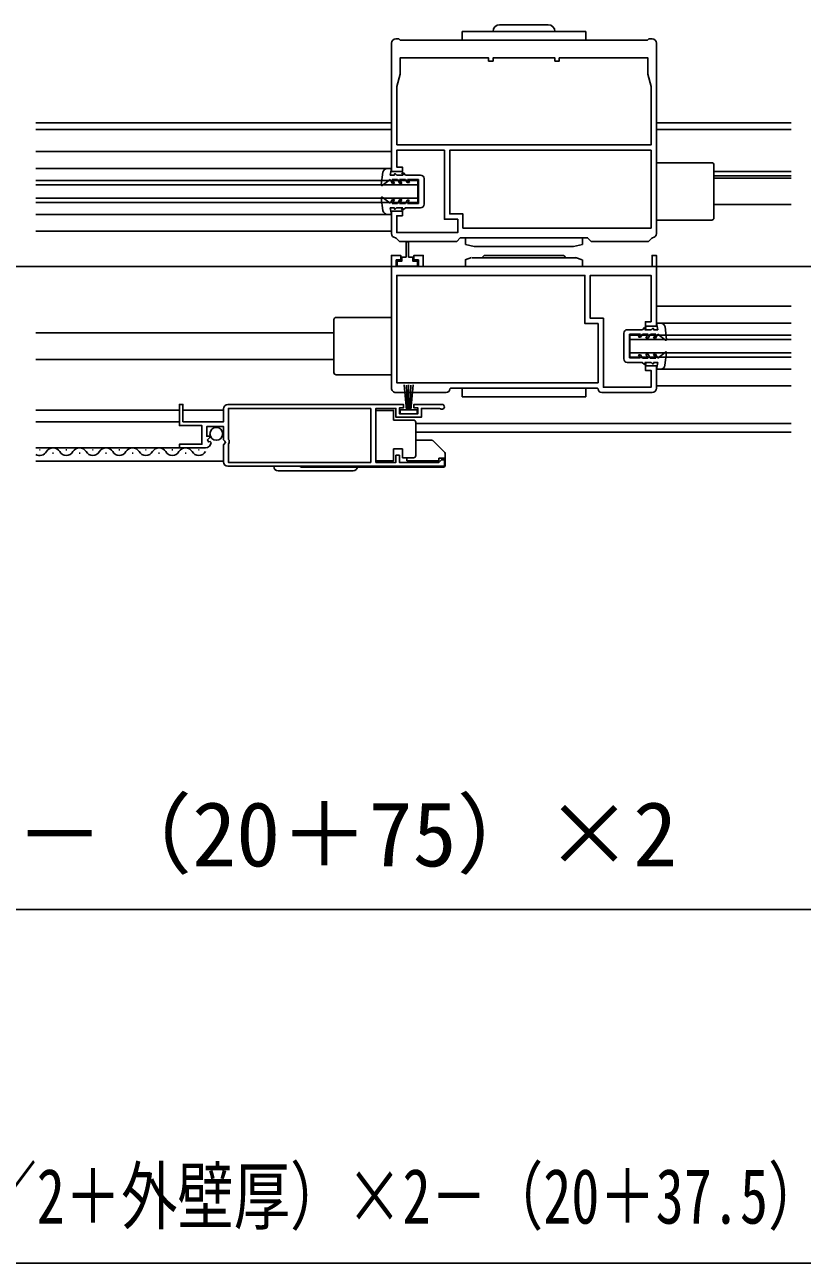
# Model space of a CAD drawing. Units: millimetres, scale not verified. Extents: x -875 to 875, y -1304 to 1297.
# Drawn here: x -557 to -381, y 220.3 to 500.5 of the extents above; entities that cross this region are included whole.
import ezdxf
from ezdxf.enums import TextEntityAlignment as Align

# ---------------------------------------------------------------- set-up
doc = ezdxf.new("R2010")
doc.units = ezdxf.units.MM
doc.header["$LTSCALE"] = 8
for name, color, linetype in [('0-3_YKK_11', 7, 'Continuous'), ('0-4_YKK_12', 2, 'Continuous'), ('0-5_YKK_13', 4, 'Continuous'), ('0-7_YKK_D', 6, 'Continuous')]:
    doc.layers.add(name, color=color, linetype=linetype)
doc.styles.add('ＭＳ ゴシック', font='')
doc.styles.get('ＭＳ ゴシック').set_extended_font_data('MS Gothic')

msp = doc.modelspace()

# ---------------------------------------------------------------- linework, layer by layer
at = {"layer": '0-3_YKK_11'}
for p, q in [((-414, 453.3), (-414, 496.3)), ((-473, 417.3), (-461.6, 417.3)), ((-426.4, 417.3), (-415, 417.3)), ((-461.999, 400.6), (-510.999, 400.6))]:
    msp.add_line(p, q, dxfattribs=at)
for points in [[(-474, 496.3), (-474, 467.3), (-471.5, 467.3), (-471.5, 468.3), (-472.8, 468.3), (-472.8, 472.1), (-462, 472.1), (-462, 456.5), (-459, 456.5), (-459, 453.5), (-472.8, 453.5), (-472.8, 457.3), (-471.5, 457.3), (-471.5, 458.3), (-474, 458.3), (-474, 453.3)], [(-416, 497), (-472, 497), (-472.3, 497.3), (-473, 497.3)], [(-415, 497.3), (-415.7, 497.3), (-416, 497)], [(-473.1, 452.305), (-472.918, 452.219), (-472.2, 451.5), (-459.2, 451.5), (-458.4, 452.3), (-429.6, 452.3), (-428.8, 451.5), (-415.8, 451.5), (-415.081, 452.219), (-414.899, 452.305)], [(-415, 445.8), (-466.8, 445.8), (-466.8, 448.3), (-468.9, 448.3), (-468.9, 447.3), (-467.9, 447.3), (-467.9, 445.8), (-472.9, 445.8), (-472.9, 447.3), (-471.9, 447.3), (-471.9, 448.3), (-474, 448.3), (-474, 418.3)], [(-414, 418.3), (-414, 423.3), (-416.5, 423.3), (-416.5, 422.3), (-415.2, 422.3), (-415.2, 418.5), (-426, 418.5), (-426, 434.1), (-429, 434.1), (-429, 443.8), (-415.2, 443.8), (-415.2, 433.3), (-416.5, 433.3), (-416.5, 432.3), (-414, 432.3), (-414, 448.3), (-415, 448.3), (-415, 445.8)], [(-460.8, 418.1), (-460.6, 418.3), (-427.4, 418.3), (-427.2, 418.1)], [(-516.094, 404.8), (-521.999, 404.8), (-521.999, 405.6), (-516.899, 405.6), (-516.899, 409.8), (-521.999, 409.8), (-521.999, 414.6), (-521.199, 414.6), (-521.199, 410.7), (-511.999, 410.7), (-511.999, 413.6)], [(-510.999, 414.6), (-471.299, 414.6), (-471.299, 413.8), (-472.199, 413.8), (-472.199, 412.5), (-467.999, 412.5), (-467.999, 413.8), (-468.899, 413.8), (-468.899, 414.6), (-462.549, 414.6)], [(-462.903, 413.629), (-463.096, 413.7), (-467.199, 413.7), (-467.199, 411.7), (-472.999, 411.7), (-472.999, 413.7), (-477.496, 413.7), (-477.496, 401.5), (-472.999, 401.5), (-472.999, 403.1), (-472.199, 403.1), (-472.199, 401.5), (-463.299, 401.5), (-462.999, 401.8), (-462.699, 402.1), (-461.999, 402.1), (-461.999, 400.6)], [(-511.999, 401.6), (-511.999, 405.431), (-511.545, 405.971), (-511.699, 406.3), (-511.999, 406.6), (-511.999, 409.6), (-515.799, 409.6), (-515.799, 407.4), (-515.181, 407.4), (-515.074, 407.141), (-515.64, 406.576), (-515.369, 406.108), (-515.05, 406.193), (-514.799, 405.982)]]:
    msp.add_lwpolyline(points, dxfattribs=at)
for points in [[(-472.8, 473.3), (-415.2, 473.3), (-415.2, 486.501), (-415.95, 489.3), (-415.95, 493), (-436, 493), (-436, 492.3), (-437, 492.3), (-437, 493), (-451, 493), (-451, 492.3), (-452, 492.3), (-452, 493), (-472.05, 493), (-472.05, 489.3), (-472.8, 486.501)], [(-415.2, 472.1), (-460.8, 472.1), (-460.8, 457.7), (-457.8, 457.7), (-457.8, 454.5), (-415.2, 454.5)], [(-427.2, 419.5), (-472.8, 419.5), (-472.8, 443.8), (-430.2, 443.8), (-430.2, 432.9), (-427.2, 432.9)], [(-478.696, 413.7), (-510.899, 413.7), (-510.899, 406.7), (-510.699, 406.5), (-510.699, 405.9), (-510.899, 405.7), (-510.899, 401.5), (-478.696, 401.5)]]:
    msp.add_lwpolyline(points, close=True, dxfattribs=at)
for centre, radius, start, end in [((-473, 496.3), 1, 90.00018, 180.00005), ((-415, 496.3), 1, 0.00004, 89.9983), ((-473, 453.3), 1, 180.00112, 264.21578), ((-415, 453.3), 1, 275.78002, 360), ((-473, 418.3), 1, 179.99952, 270.00042), ((-461.6, 418.1), 0.8, 270.00496, 359.99841), ((-426.4, 418.1), 0.8, 180.00008, 270.00006), ((-415, 418.3), 1, 270.00136, 0.00134), ((-510.999, 413.6), 1, 90.00001, 179.99999), ((-462.549, 414.05), 0.55, 229.88058, 89.99997), ((-516.094, 406.1), 1.3, 269.99998, 354.7841), ((-510.999, 401.6), 1, 180.00001, 269.99999)]:
    msp.add_arc(centre, radius, start, end, dxfattribs=at)
at = {"layer": '0-4_YKK_12'}
for p, q in [((-474, 478.3), (-554.501, 478.3)), ((-474, 476.8), (-554.501, 476.8)), ((-383.5, 478.3), (-414, 478.3)), ((-414, 476.8), (-383.5, 476.8)), ((-474, 471.8), (-554.501, 471.8)), ((-474, 468.002), (-554.501, 468.002)), ((-467.999, 465.3), (-554.501, 465.3)), ((-467.999, 460.3), (-467.999, 465.3)), ((-383.5, 467.3), (-401, 467.3)), ((-383.5, 466.3), (-401, 466.3)), ((-383.5, 465.8), (-401, 465.8)), ((-467.999, 464.3), (-554.501, 464.3)), ((-467.999, 461.3), (-554.501, 461.3)), ((-467.999, 460.3), (-554.501, 460.3)), ((-383.5, 459.8), (-401, 459.8)), ((-474, 457.602), (-554.501, 457.602)), ((-474, 453.8), (-554.501, 453.8)), ((-757, 445.8), (-183, 445.8)), ((-383.5, 436.8), (-414, 436.8)), ((-383.5, 433), (-414, 433)), ((-486.999, 430.8), (-554.501, 430.8)), ((-383.5, 430.3), (-420, 430.3)), ((-420, 425.3), (-420, 430.3)), ((-383.5, 429.3), (-420, 429.3)), ((-383.5, 426.3), (-420, 426.3)), ((-486.999, 424.8), (-554.501, 424.8)), ((-383.5, 425.3), (-420, 425.3)), ((-383.5, 422.598), (-414, 422.598)), ((-383.5, 418.8), (-414, 418.8)), ((-521.999, 413.3), (-554.501, 413.3)), ((-511.999, 413.3), (-521.199, 413.3)), ((-521.999, 410.7), (-554.501, 410.7)), ((-383.5, 410.3), (-468.496, 410.3)), ((-383.5, 408.3), (-468.496, 408.3)), ((-554.501, 404.8), (-519.614, 404.8)), ((-511.999, 401.8), (-554.501, 401.8))]:
    msp.add_line(p, q, dxfattribs=at)
at = {"layer": '0-5_YKK_13'}
for p, q in [((-457.999, 497), (-457.999, 499)), ((-457.999, 499), (-429.999, 499)), ((-449.499, 500.5), (-438.499, 500.5)), ((-429.999, 497), (-429.999, 499)), ((-457.999, 497), (-429.999, 497)), ((-414, 469.3), (-401.5, 469.3)), ((-401, 456.8), (-401, 468.8)), ((-475.914, 467.136), (-476.303, 464.272)), ((-474.301, 465.501), (-476.062, 464.136)), ((-474.301, 465.501), (-473.783, 464.6)), ((-473.299, 466.499), (-474.299, 466.501)), ((-473.839, 465.5), (-472.601, 465.497)), ((-473.839, 465.5), (-473.322, 464.599)), ((-472.8, 466.498), (-473.098, 466.798)), ((-471.377, 466.495), (-472.8, 466.498)), ((-472.084, 464.596), (-472.601, 465.497)), ((-471.622, 464.595), (-472.14, 465.496)), ((-472.14, 465.496), (-470.801, 465.494)), ((-471.664, 466.995), (-471.377, 466.495)), ((-471.298, 466.995), (-471.664, 466.995)), ((-470.799, 466.494), (-471.298, 466.995)), ((-470.801, 465.494), (-470.399, 464.793)), ((-467.398, 466.487), (-470.799, 466.494)), ((-469.937, 464.792), (-470.34, 465.493)), ((-470.34, 465.493), (-467.9, 465.488)), ((-467.906, 460.088), (-467.9, 465.488)), ((-466.606, 459.886), (-466.6, 465.686)), ((-473.783, 464.6), (-473.322, 464.599)), ((-472.084, 464.596), (-471.622, 464.595)), ((-470.399, 464.793), (-469.937, 464.792)), ((-475.932, 458.472), (-476.309, 461.338)), ((-474.312, 460.101), (-476.067, 461.473)), ((-474.312, 460.101), (-473.791, 461)), ((-473.851, 460.1), (-473.329, 460.999)), ((-473.851, 460.1), (-472.613, 460.097)), ((-473.791, 461), (-473.329, 460.999)), ((-472.091, 460.996), (-472.613, 460.097)), ((-471.629, 460.996), (-472.151, 460.096)), ((-472.151, 460.096), (-470.813, 460.094)), ((-472.091, 460.996), (-471.629, 460.996)), ((-470.813, 460.094), (-470.407, 460.793)), ((-470.407, 460.793), (-469.945, 460.792)), ((-469.945, 460.792), (-470.351, 460.093)), ((-470.351, 460.093), (-467.906, 460.088)), ((-473.315, 459.099), (-474.315, 459.101)), ((-472.815, 459.098), (-473.115, 458.799)), ((-471.392, 459.095), (-472.815, 459.098)), ((-471.682, 458.595), (-471.392, 459.095)), ((-471.316, 458.595), (-471.682, 458.595)), ((-470.815, 459.094), (-471.316, 458.595)), ((-467.408, 459.087), (-470.815, 459.094)), ((-414, 456.3), (-401.5, 456.3)), ((-457.249, 450.8), (-457.249, 452.3)), ((-457.249, 452.3), (-451.749, 452.3)), ((-451.749, 452.3), (-436.249, 452.3)), ((-436.249, 452.3), (-430.749, 452.3)), ((-430.749, 450.8), (-430.749, 452.3)), ((-455.249, 450.3), (-457.249, 450.8)), ((-455.249, 450.3), (-432.749, 450.3)), ((-432.749, 450.3), (-430.749, 450.8)), ((-472.7, 447.011), (-472.7, 445.911)), ((-472.7, 445.911), (-468.1, 445.911)), ((-468.1, 445.911), (-468.1, 447.011)), ((-455.835, 447.826), (-457.335, 447.326)), ((-457.245, 445.8), (-457.245, 447.3)), ((-457.245, 445.8), (-430.745, 445.8)), ((-455.745, 447.8), (-432.245, 447.8)), ((-453.495, 447.8), (-452.995, 448.3)), ((-452.995, 448.3), (-434.995, 448.3)), ((-434.495, 447.8), (-434.995, 448.3)), ((-432.335, 447.826), (-430.835, 447.326)), ((-430.745, 445.8), (-430.745, 447.3)), ((-486.999, 421.8), (-486.999, 433.8)), ((-473.999, 434.3), (-486.499, 434.3)), ((-420.592, 431.513), (-417.185, 431.506)), ((-417.185, 431.506), (-416.684, 432.005)), ((-416.684, 432.005), (-416.318, 432.004)), ((-416.318, 432.004), (-416.607, 431.505)), ((-415.185, 431.502), (-414.885, 431.801)), ((-412.068, 432.128), (-411.691, 429.262)), ((-421.393, 430.714), (-421.399, 424.914)), ((-420.094, 430.512), (-420.099, 425.112)), ((-417.649, 430.507), (-420.094, 430.512)), ((-418.054, 429.808), (-417.649, 430.507)), ((-417.593, 429.807), (-418.054, 429.808)), ((-417.187, 430.506), (-417.593, 429.807)), ((-415.849, 430.503), (-417.187, 430.506)), ((-416.607, 431.505), (-415.185, 431.502)), ((-416.37, 429.604), (-415.849, 430.503)), ((-415.908, 429.603), (-416.37, 429.604)), ((-415.908, 429.603), (-415.387, 430.503)), ((-414.149, 430.5), (-415.387, 430.503)), ((-414.685, 431.501), (-413.685, 431.499)), ((-414.149, 430.5), (-414.67, 429.601)), ((-414.209, 429.6), (-414.67, 429.601)), ((-413.687, 430.499), (-414.209, 429.6)), ((-413.687, 430.499), (-411.932, 429.127)), ((-416.378, 426.005), (-415.86, 425.104)), ((-415.916, 426.004), (-416.378, 426.005)), ((-415.916, 426.004), (-415.398, 425.103)), ((-414.216, 426), (-414.678, 426.001)), ((-414.16, 425.1), (-414.678, 426.001)), ((-413.698, 425.099), (-414.216, 426)), ((-413.698, 425.099), (-411.938, 426.464)), ((-412.086, 423.463), (-411.697, 426.328)), ((-420.601, 424.113), (-417.2, 424.106)), ((-417.66, 425.107), (-420.099, 425.112)), ((-418.063, 425.808), (-417.66, 425.107)), ((-417.601, 425.807), (-418.063, 425.808)), ((-417.198, 425.106), (-417.601, 425.807)), ((-417.2, 424.106), (-416.701, 423.605)), ((-415.86, 425.104), (-417.198, 425.106)), ((-416.701, 423.605), (-416.335, 423.605)), ((-416.335, 423.605), (-416.623, 424.105)), ((-416.623, 424.105), (-415.2, 424.102)), ((-414.16, 425.1), (-415.398, 425.103)), ((-415.2, 424.102), (-414.901, 423.802)), ((-414.7, 424.101), (-413.7, 424.099)), ((-473.999, 421.3), (-486.499, 421.3)), ((-471.093, 419), (-470.599, 413.35)), ((-470.349, 413.35), (-470.595, 418.995)), ((-470.099, 413.35), (-470.099, 419)), ((-469.849, 413.35), (-469.602, 418.995)), ((-469.104, 419), (-469.599, 413.35)), ((-457.995, 418.3), (-457.995, 416.3)), ((-457.995, 418.3), (-429.995, 418.3)), ((-429.995, 418.3), (-429.995, 416.3)), ((-457.995, 416.3), (-429.995, 416.3)), ((-473.496, 411.05), (-468.996, 411.05)), ((-468.496, 410.55), (-468.496, 410.05)), ((-465.003, 406.55), (-468.496, 406.55)), ((-461.942, 403.696), (-464.649, 406.404)), ((-553.494, 404.3), (-553.694, 404.3)), ((-550.494, 403.54), (-550.694, 403.54)), ((-547.494, 404.3), (-547.694, 404.3)), ((-544.494, 403.54), (-544.694, 403.54)), ((-541.494, 404.3), (-541.694, 404.3)), ((-538.494, 403.54), (-538.694, 403.54)), ((-535.494, 404.3), (-535.694, 404.3)), ((-532.494, 403.54), (-532.694, 403.54)), ((-529.494, 404.3), (-529.694, 404.3)), ((-526.494, 403.54), (-526.694, 403.54)), ((-523.494, 404.3), (-523.694, 404.3)), ((-520.494, 403.54), (-520.694, 403.54)), ((-517.494, 404.3), (-517.694, 404.3)), ((-471.496, 404.55), (-473.496, 404.55)), ((-471.496, 402.55), (-471.496, 404.55)), ((-468.996, 402.55), (-471.496, 402.55)), ((-470.496, 402.55), (-470.496, 401.85)), ((-463.296, 401.85), (-470.496, 401.85)), ((-463.296, 402.45), (-463.296, 401.85)), ((-463.296, 402.45), (-461.796, 402.45)), ((-461.796, 400.9), (-461.796, 403.343)), ((-500.649, 400.6), (-481.649, 400.6)), ((-499.649, 399.6), (-482.649, 399.6)), ((-494.389, 400.4), (-462.296, 400.4))]:
    msp.add_line(p, q, dxfattribs=at)
for points in [[(-474.299, 466.501), (-473.996, 468), (-474.921, 468.002)], [(-473.299, 466.498), (-473.299, 466.798), (-473.098, 466.798)], [(-474.315, 459.101), (-474.018, 457.6), (-474.942, 457.602)], [(-473.315, 459.099), (-473.315, 458.799), (-473.115, 458.799)], [(-470.15, 447.912), (-470.15, 451.412), (-470.65, 451.411), (-470.65, 447.912)], [(-470.65, 447.912), (-471.65, 447.912), (-471.65, 447.011), (-472.7, 447.011)], [(-468.1, 447.011), (-469.15, 447.011), (-469.15, 447.912), (-470.15, 447.912)], [(-414.685, 431.501), (-414.684, 431.801), (-414.885, 431.801)], [(-413.685, 431.499), (-413.982, 433), (-413.057, 432.998)], [(-414.7, 424.101), (-414.701, 423.802), (-414.901, 423.802)], [(-413.7, 424.099), (-414.003, 422.6), (-413.079, 422.598)], [(-477.496, 413.25), (-473.496, 413.25), (-473.496, 411.05)], [(-473.496, 404.55), (-473.496, 401.85), (-477.496, 401.85), (-477.496, 413.25)], [(-468.496, 410.05), (-468.496, 403.55), (-468.496, 403.05)]]:
    msp.add_lwpolyline(points, dxfattribs=at)
msp.add_lwpolyline([(-468.199, 413.35), (-471.999, 413.35), (-471.999, 412.5), (-468.199, 412.5)], close=True, dxfattribs=at)
msp.add_circle((-513.649, 407.95), 1.45, dxfattribs=at)
for centre, radius, start, end in [((-449.499, 499), 1.5, 90, 180), ((-438.499, 499), 1.5, 0, 90), ((-474.923, 467.002), 1, 89.88098, 172.27797), ((-401.5, 468.8), 0.5, 0, 90), ((-467.4, 465.687), 0.8, 359.9412, 89.88185), ((-476.154, 464.254), 0.15, 173.33874, 307.78647), ((-476.16, 461.355), 0.15, 51.97724, 186.42497), ((-467.406, 459.887), 0.8, 269.88185, 359.9412), ((-474.94, 458.602), 1, 187.48574, 269.88273), ((-401.5, 456.8), 0.5, 270, 0), ((-486.499, 433.8), 0.5, 90, 180), ((-420.593, 430.713), 0.8, 89.88185, 179.9412), ((-413.059, 431.998), 1, 7.48574, 89.88273), ((-411.84, 429.245), 0.15, 231.97724, 6.42497), ((-411.846, 426.346), 0.15, 353.33874, 127.78647), ((-420.599, 424.913), 0.8, 179.9412, 269.88185), ((-413.077, 423.598), 1, 269.88098, 352.27797), ((-486.499, 421.8), 0.5, 180, 270), ((-468.996, 410.55), 0.5, 0.00005, 90), ((-465.003, 406.05), 0.5, 45, 90), ((-553.594, 404.758), 1.718, 238.15648, 330.80063), ((-550.594, 403.082), 1.718, 29.19064, 150.80936), ((-547.594, 404.758), 1.718, 209.19937, 330.80063), ((-544.594, 403.082), 1.718, 29.19064, 150.80936), ((-541.594, 404.758), 1.718, 209.19937, 330.80063), ((-538.594, 403.082), 1.718, 29.19064, 150.80936), ((-535.594, 404.758), 1.718, 209.19937, 330.80063), ((-532.594, 403.082), 1.718, 29.19064, 150.80936), ((-529.594, 404.758), 1.718, 209.19937, 330.80063), ((-526.594, 403.082), 1.718, 29.19064, 150.80936), ((-523.594, 404.758), 1.718, 209.19937, 330.80063), ((-520.594, 403.082), 1.718, 29.19064, 150.80936), ((-517.594, 404.758), 1.718, 209.19937, 330.80063), ((-462.296, 403.343), 0.5, 0, 45), ((-468.996, 403.05), 0.5, 270, 359.99999), ((-462.296, 400.9), 0.5, 270, 0), ((-499.649, 400.6), 1, 180, 270), ((-494.389, 400.9), 0.5, 216.86934, 270), ((-482.649, 400.6), 1, 270, 0)]:
    msp.add_arc(centre, radius, start, end, dxfattribs=at)
at = {"layer": '0-7_YKK_D'}
for p, q in [((-670, 300.3), (-268, 300.3)), ((-707.5, 220.3), (-230.5, 220.3))]:
    msp.add_line(p, q, dxfattribs=at)

# ---------------------------------------------------------------- texts
at = {"layer": '0-7_YKK_D', "style": 'ＭＳ ゴシック'}
msp.add_text('L1－（20＋75）×2', height=14.66, dxfattribs=at).set_placement((-579.057, 305.686), align=Align.BOTTOM_LEFT)
at = {"layer": '0-7_YKK_D', "style": 'ＭＳ ゴシック', "width": 0.75}
msp.add_text('L1－115＝L－（躯体柱／2＋外壁厚）×2－（20＋37.5）×2', height=12.46, dxfattribs=at).set_placement((-694.407, 225.522), align=Align.BOTTOM_LEFT)

doc.saveas('drawing.dxf')
